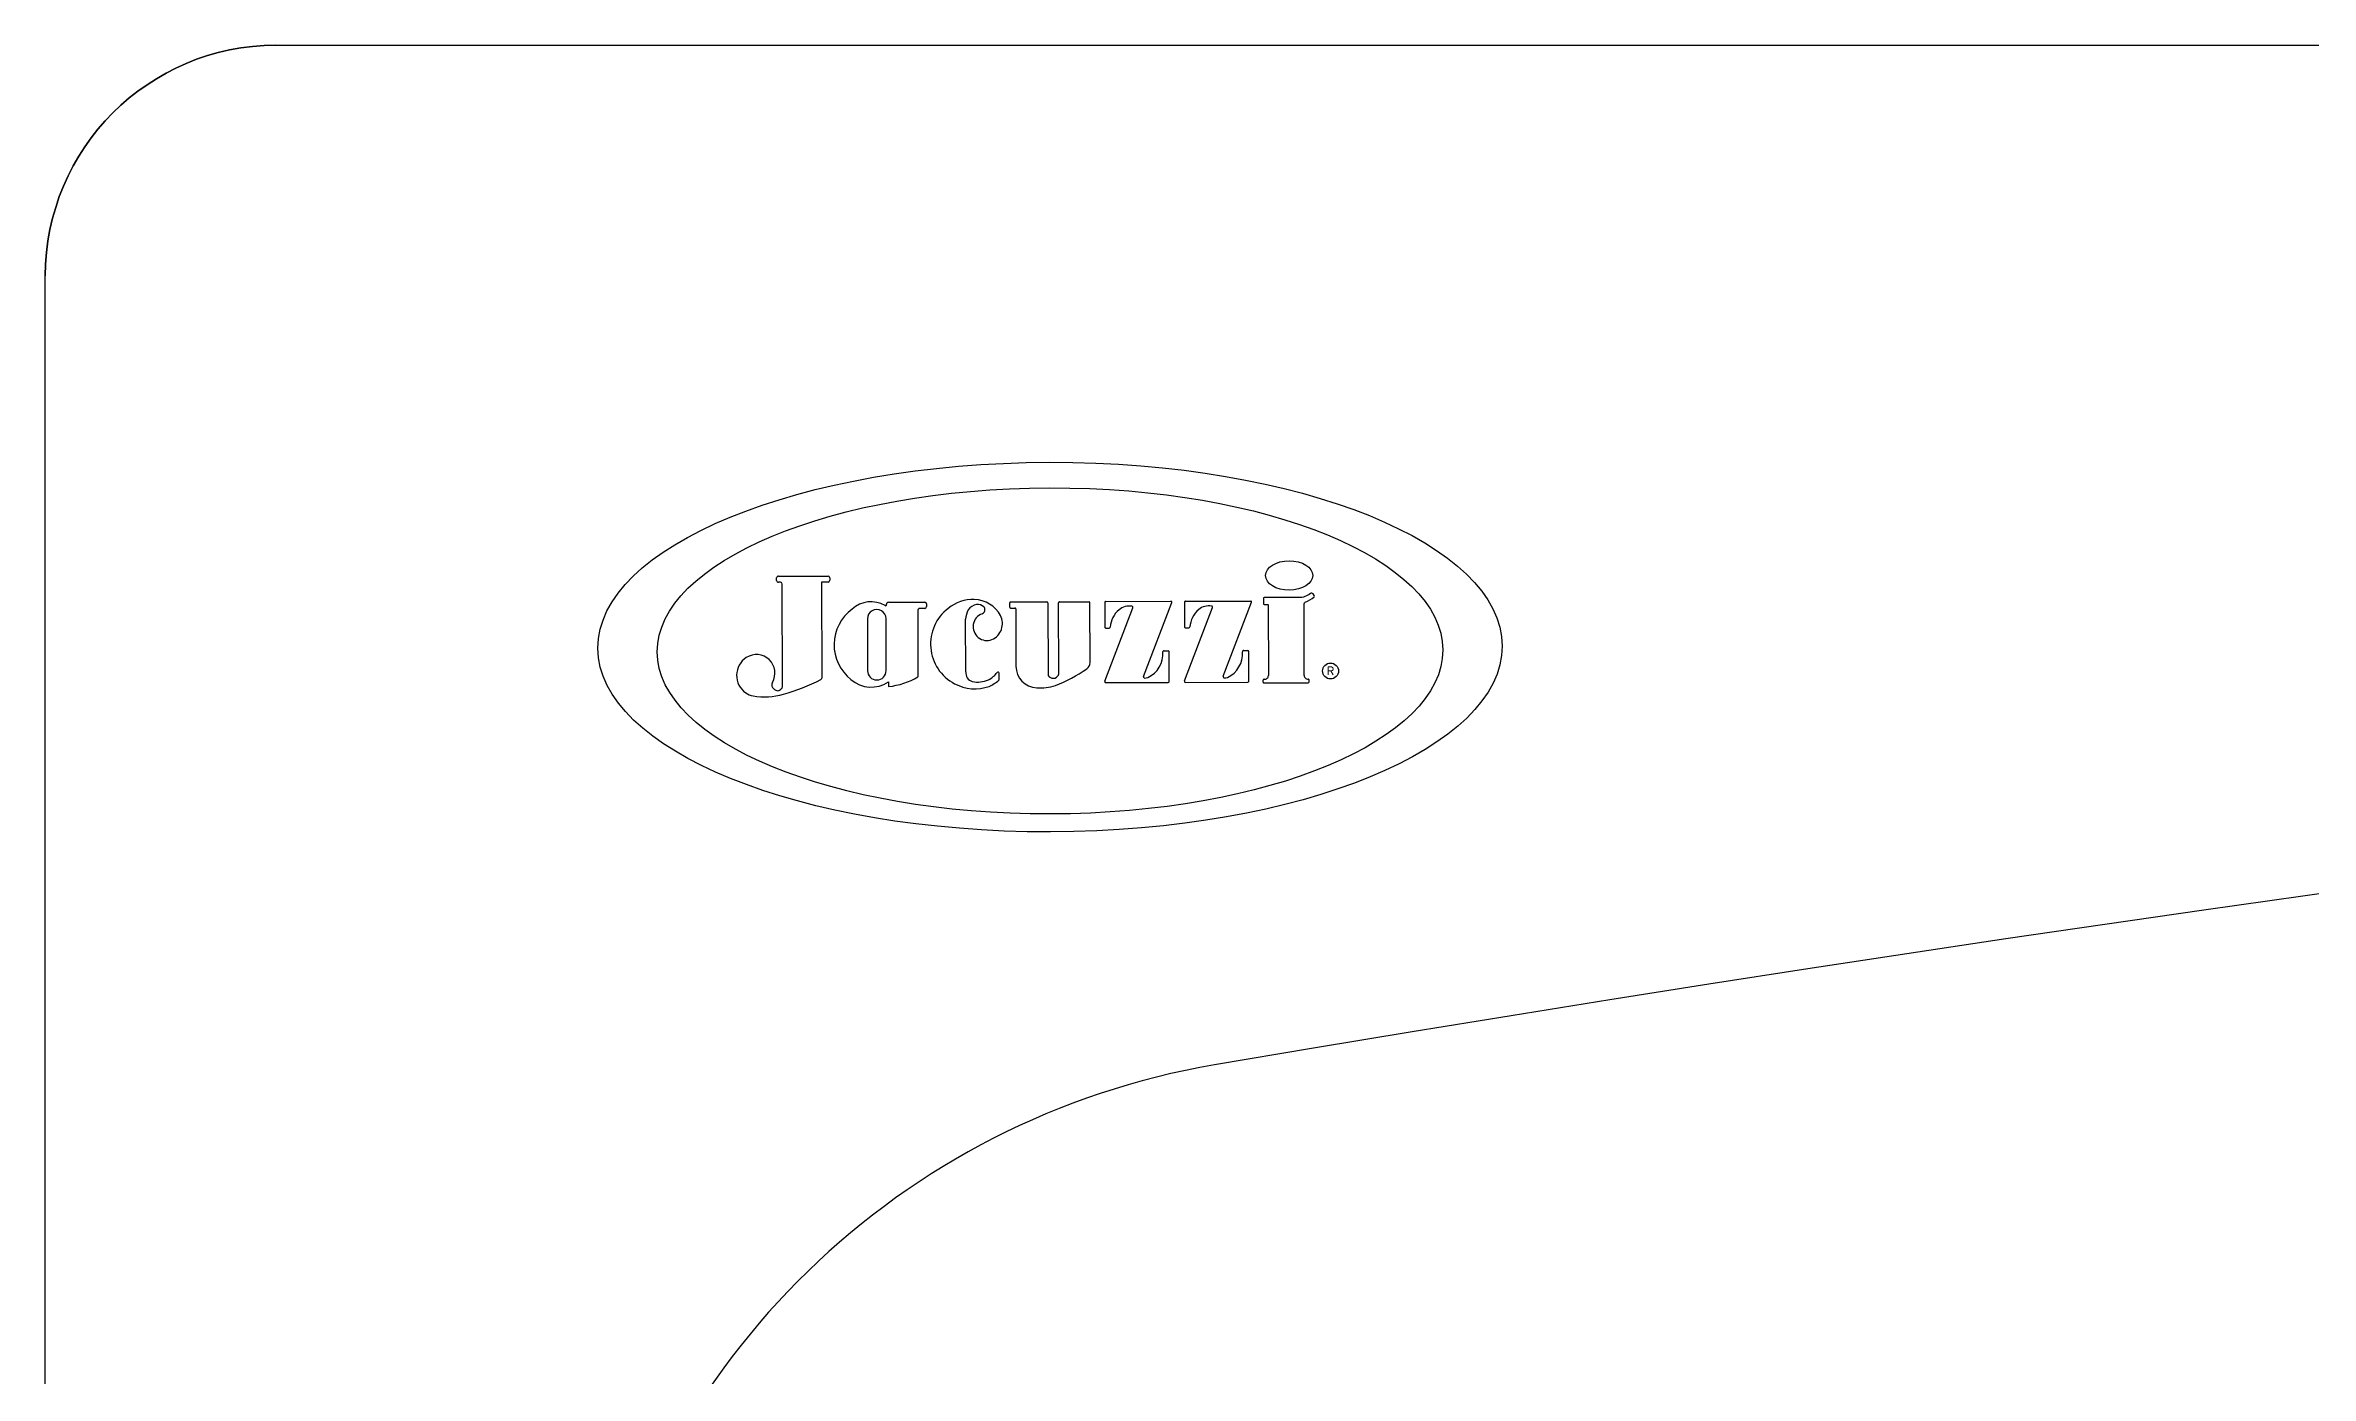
# Model space of a CAD drawing. Header units: millimetres. Extents: x -1270.29 to -1268.79, y 2207.47 to 2208.23.
# Drawn here: x -1270.29 to -1270.0645, y 2208.1008 to 2208.2332 of the extents above; entities that cross this region are included whole.
import ezdxf
from ezdxf.enums import TextEntityAlignment as Align

# ---------------------------------------------------------------- set-up
doc = ezdxf.new("R2010")
doc.units = ezdxf.units.MM
doc.header["$LTSCALE"] = 10
doc.layers.add('jacuzzi', color=1, linetype='Continuous')
doc.styles.add('ROMANS', font='romans', dxfattribs={"height": 4})

msp = doc.modelspace()

# ---------------------------------------------------------------- linework, layer by layer
at = {"layer": 'jacuzzi'}
for p, q in [((-1270.217234884989, 2208.179959080846), (-1270.217235455315, 2208.180196962865)), ((-1270.21705326628, 2208.180380027602), (-1270.212122441581, 2208.18039184933)), ((-1270.216858064765, 2208.179777356343), (-1270.217051820253, 2208.179776891811)), ((-1270.216650616073, 2208.169424656709), (-1270.216675000028, 2208.179595167307)), ((-1270.212120995554, 2208.179788713539), (-1270.212755844766, 2208.179787191478)), ((-1270.212755844766, 2208.179787191478), (-1270.212732951038, 2208.170238252381)), ((-1270.211939376844, 2208.180209660294), (-1270.211938806518, 2208.179971778276)), ((-1270.206298022103, 2208.17752551916), (-1270.206298197985, 2208.177598879157)), ((-1270.20611600895, 2208.177781943894), (-1270.20249496879, 2208.177790625393)), ((-1270.202311904053, 2208.177608436358), (-1270.202311275869, 2208.177346421748)), ((-1270.19403681936, 2208.177298107665), (-1270.194037829865, 2208.177719587546)), ((-1270.193946735347, 2208.177811119914), (-1270.190330528467, 2208.177819789826)), ((-1270.189089757708, 2208.177822764593), (-1270.186137325409, 2208.177829843095)), ((-1270.184571649115, 2208.177774126248), (-1270.184565732405, 2208.175306275731)), ((-1270.184480554597, 2208.177865658617), (-1270.177983715288, 2208.177881234889)), ((-1270.180715663576, 2208.170391867156), (-1270.177898209498, 2208.177757297169)), ((-1270.176641034358, 2208.177793140019), (-1270.176635117648, 2208.175325289502)), ((-1270.17654993984, 2208.177884672387), (-1270.170053100532, 2208.17790024866)), ((-1270.172785048819, 2208.170410880927), (-1270.169967594741, 2208.17777631094)), ((-1270.203183833725, 2208.176979073905), (-1270.203167962907, 2208.170359379928)), ((-1270.202493464905, 2208.177163357011), (-1270.203001644689, 2208.177162138642)), ((-1270.1984087323, 2208.17086330554), (-1270.198421243258, 2208.176081606691)), ((-1270.193945286992, 2208.177207013148), (-1270.193524600371, 2208.17720802175)), ((-1270.193433068002, 2208.177116927233), (-1270.193419368816, 2208.171403017714)), ((-1270.18457776277, 2208.169938983497), (-1270.181790883553, 2208.177224484257)), ((-1270.184474200037, 2208.175215181213), (-1270.184137658825, 2208.175215988076)), ((-1270.176647148013, 2208.169957997268), (-1270.173860268796, 2208.177243498028)), ((-1270.17654358528, 2208.175234194984), (-1270.176207044067, 2208.175235001847)), ((-1270.178680109034, 2208.172952969106), (-1270.17826570032, 2208.172953962657)), ((-1270.178166909096, 2208.169835210539), (-1270.178174167952, 2208.172862868139)), ((-1270.170749494277, 2208.172971982876), (-1270.170335085563, 2208.172972976428)), ((-1270.170236294339, 2208.16985422431), (-1270.170243553194, 2208.17288188191)), ((-1270.195081574937, 2208.170099083041), (-1270.195083083883, 2208.170728462249)), ((-1270.206100512322, 2208.169861780645), (-1270.206099377805, 2208.169388575111)), ((-1270.184471246501, 2208.169784591808), (-1270.178258137418, 2208.169799487832)), ((-1270.176540631744, 2208.169803605579), (-1270.170327522661, 2208.169818501603)), ((-1270.168806764739, 2208.169839048346), (-1270.168807229394, 2208.170032855172)), ((-1270.168715232371, 2208.169747953829), (-1270.164327707932, 2208.169758472986)), ((-1270.164236613414, 2208.169850005354), (-1270.164237049294, 2208.17003181016))]:
    msp.add_line(p, q, dxfattribs=at)
at = {"layer": 'jacuzzi', "color": 3}
msp.add_lwpolyline([(-1270.267066865363, 2208.233228223883, 0.414213562373095), (-1270.290026049037, 2208.21026904021, -0.414213562373095), (-1270.267066865363, 2208.233228223884), (-1268.812985232712, 2208.233228223884, -0.414213562373095), (-1268.790026049038, 2208.21026904021), (-1268.790026049038, 2207.496187407557, -0.414213562373095), (-1268.812985232712, 2207.473228223884), (-1270.267066865363, 2207.473228223884, -0.414213562373095), (-1270.290026049037, 2207.496187407557), (-1270.290026049037, 2208.21026904021)], format="xyb", dxfattribs=at)
at = {"layer": 'jacuzzi'}
for points in [[(-1270.190238996099, 2208.177728695308), (-1270.190221865482, 2208.170583541333, 0.1354836439385169), (-1270.190195780824, 2208.170489919085, 0.5973092542928814), (-1270.189181722058, 2208.170537750393, 0.1127702397822963), (-1270.189163795974, 2208.170617095893), (-1270.189180852225, 2208.177731232224)], [(-1270.189485282092, 2208.169498990398, 0.06297410020895881), (-1270.186371579264, 2208.171155208955, 0.2578294972287946), (-1270.186031493392, 2208.171774386676), (-1270.186045793041, 2208.177738748577)], [(-1270.165211348262, 2208.178246716246), (-1270.168702164005, 2208.178238346961, 0.414213562373095), (-1270.168793258523, 2208.178146814593), (-1270.16879209805, 2208.177662783041, 0.4142135623730986), (-1270.168700565682, 2208.177571688524), (-1270.168397867942, 2208.177572414246, -0.4142135623730951), (-1270.168306335573, 2208.177481319728), (-1270.168289565174, 2208.170486411926)], [(-1270.16472346574, 2208.170486307284), (-1270.164740560344, 2208.177616440808, -0.3094083360235544), (-1270.164624473066, 2208.177786952912, 0.09070134790707648), (-1270.163743791944, 2208.178331565146, 0.3650174520151336), (-1270.163727832815, 2208.178448126777), (-1270.163832685796, 2208.178613925601, 0.4518071014289208), (-1270.164103362029, 2208.17865710026, -0.1780066821811962), (-1270.16527052778, 2208.178246574362)]]:
    msp.add_lwpolyline(points, format="xyb", dxfattribs=at)
msp.add_lwpolyline([(-1270.206336246335, 2208.170973201868), (-1270.206348631518, 2208.176139042898, 1.000000000000098), (-1270.208199689116, 2208.176134604959), (-1270.208187303933, 2208.170968763929, 0.999999999999902)], format="xyb", close=True, dxfattribs=at)
msp.add_circle((-1270.162106854213, 2208.170938328823), 0.0007946387699584183, dxfattribs=at)
for centre, radius, start, end in [((-1269.540026049038, 2204.406909076607), 3.778319147275777, 80.34596777706936, 99.65403222293064), ((-1270.217052828429, 2208.180197400715), 0.0001826274109083451, 90.13736724908172, 180.1373672490818), ((-1270.217052258103, 2208.179959518697), 0.0001826274109083386, 180.1373672490818, 270.1373672490818), ((-1270.216857626914, 2208.179594729456), 0.0001826274109083386, 0.1373672490817377, 90.13736724908172), ((-1270.21212200373, 2208.180209222443), 0.0001826274109083386, 0.1373672490817377, 90.13736724908172), ((-1270.212121433404, 2208.179971340425), 0.0001826274109083451, 270.1373672490818, 0.1373672490817377), ((-1270.207841314069, 2208.175031204483), 0.002795608679266994, 60.06042965313343, 132.4134599711781), ((-1270.206389335546, 2208.177525300235), 9.131370545415807e-05, 231.5926755857293, 0.1373672490817377), ((-1270.206115571099, 2208.177599317008), 0.0001826274109083386, 90.13736724908172, 180.1373672490818), ((-1270.202494530939, 2208.177607998507), 0.000182627410908338, 0.1373672490817377, 90.13736724908172), ((-1270.202493902755, 2208.177345983897), 0.000182627410908338, 270.1373672490818, 0.1373672490817377), ((-1270.197646431965, 2208.174080386447), 0.0039812564105501, 88.73698551566748, 129.0900797047073), ((-1270.197194332752, 2208.176395599326), 0.001155723798674428, 97.24935851595544, 147.3799929497171), ((-1270.197688901344, 2208.174901934187), 0.003161424617636979, 29.66456255229263, 87.63922728923652), ((-1270.197230137291, 2208.176573140216), 0.0009751722010845465, 50.9183495272796, 96.478779912647), ((-1270.196915311684, 2208.177038176915), 0.0004185667844176738, 289.1668931055175, 44.22462768502182), ((-1270.193946516422, 2208.177719806471), 9.131370545416898e-05, 90.13736724908172, 180.1373672490818), ((-1270.193945505917, 2208.177298326591), 9.131370545416898e-05, 180.1373672490818, 270.1373672490818), ((-1270.190330309542, 2208.177728476383), 9.131370545416898e-05, 0.1373672490817377, 90.13736724908172), ((-1270.189089538782, 2208.17773145115), 9.131370545416898e-05, 90.13736724908172, 180.1373672490818), ((-1270.186137106484, 2208.177738529652), 9.131370545416898e-05, 0.1373672490817377, 90.13736724908172), ((-1270.184480335672, 2208.177774345173), 9.131370545416898e-05, 90.13736724908172, 180.1373672490818), ((-1270.182142388132, 2208.175803450177), 0.001595859994564914, 80.47481422051906, 129.1421956467513), ((-1270.181897127102, 2208.177265124969), 0.0001137513042587356, 339.0669456638633, 80.47481422051906), ((-1270.177983496363, 2208.177789921446), 9.131370545416898e-05, 339.0669456638633, 90.13736724908172), ((-1270.176549720915, 2208.177793358944), 9.131370545416898e-05, 90.13736724908172, 180.1373672490818), ((-1270.174211773375, 2208.175822463948), 0.001595859994564914, 80.47481422051906, 129.1421956467513), ((-1270.173966512345, 2208.17728413874), 0.0001137513042587356, 339.0669456638633, 80.47481422051906), ((-1270.170052881606, 2208.177808935216), 9.131370545416898e-05, 339.0669456638633, 90.13736724908172), ((-1270.207108751162, 2208.173549316545), 0.00440770550204492, 126.4406721531579, 231.6230071655273), ((-1270.203001206839, 2208.176979511756), 0.000182627410908338, 90.13736724908172, 180.1373672490818), ((-1270.197457071703, 2208.173622570722), 0.004458244548360048, 127.2687107636999, 242.4044845304815), ((-1270.19645482808, 2208.176052424792), 0.001966631697416564, 150.5746549584958, 179.149784355318), ((-1270.196296219176, 2208.175349075352), 0.001380493054679566, 110.4206802017945, 290.8716656113789), ((-1270.196545425986, 2208.175682915816), 0.001784852464624491, 294.5309438552501, 26.04454628132493), ((-1270.193524381446, 2208.177116708307), 9.131370545416898e-05, 0.1373672490817377, 90.13736724908172), ((-1270.184474418962, 2208.175306494657), 9.131370545416898e-05, 180.1373672490818, 270.1373672490818), ((-1270.18413787775, 2208.175307301519), 9.131370545416898e-05, 270.1373672490818, 355.1961932388021), ((-1270.181491010528, 2208.175084860768), 0.002564883948915787, 130.2946976974009, 175.1961932388021), ((-1270.176543804205, 2208.175325508427), 9.131370545416898e-05, 180.1373672490818, 270.1373672490818), ((-1270.176207262993, 2208.17532631529), 9.131370545416898e-05, 270.1373672490818, 355.1961932388021), ((-1270.173560395771, 2208.175103874538), 0.002564883948915787, 130.2946976974009, 175.1961932388021), ((-1270.181405684077, 2208.17265269155), 0.002618470903511282, 294.9649018202377, 3.91458089298086), ((-1270.178679836314, 2208.172839218128), 0.0001137513042587356, 90.13736724908172, 183.9145808929809), ((-1270.178265481394, 2208.172862649214), 9.131370545416898e-05, 0.1373672490817377, 90.13736724908172), ((-1270.173475069321, 2208.17267170532), 0.002618470903511282, 294.9649018202377, 3.91458089298086), ((-1270.170749221557, 2208.172858231899), 0.0001137513042587356, 90.13736724908172, 183.9145808929809), ((-1270.170334866638, 2208.172881662985), 9.131370545416898e-05, 0.1373672490817377, 90.13736724908172), ((-1270.21910202805, 2208.170499258014), 0.002112495888049507, 123.1176730757277, 234.946219586348), ((-1270.219242591525, 2208.170729881134), 0.001842557712669144, 329.5255564004117, 123.3749714700173), ((-1270.197486672507, 2208.170769511626), 0.0009268179758303638, 174.191728026145, 252.6762477673277), ((-1270.19708780246, 2208.172052467695), 0.002194813427176466, 295.4077242460791, 324.9957632592692), ((-1270.195196834861, 2208.17072818953), 0.0001137513042587356, 0.1373672490817377, 144.9957632592692), ((-1270.191276829044, 2208.171408154486), 0.002142545930305652, 180.1373672490818, 268.0606106952201), ((-1270.219270009637, 2208.170259834073), 0.00182002086813977, 234.946219586348, 260.3127703546718), ((-1270.218412546057, 2208.175282943533), 0.006915790919504273, 260.3127703546718, 285.5556992893258), ((-1270.217262424372, 2208.16956466293), 0.0004550052170349425, 149.5255564004117, 195.9125309532808), ((-1270.217061672341, 2208.169621896122), 0.0006637563034952301, 195.9125309532808, 246.2656193471813), ((-1270.217145694059, 2208.169430800944), 0.0004550052170349425, 246.2656193471813, 297.3402967323749), ((-1270.217214773829, 2208.169564409902), 0.0006054158830371929, 297.3402967323749, 316.6662976034825), ((-1270.217210883268, 2208.169510573247), 0.0005668165324594493, 320.3573091215649, 351.2816535832002), ((-1270.222069439839, 2208.188231283733), 0.02037058632602722, 285.6977984352412, 296.9818145778211), ((-1270.212915577924, 2208.17023781453), 0.0001826274109083774, 298.9605210496384, 0.1373672490817377), ((-1270.207823835771, 2208.172381658303), 0.003052806432643277, 228.5372312335999, 304.3679009136015), ((-1270.206937047813, 2208.176829191253), 0.007487620421843606, 276.4233544375561, 300.2235757425671), ((-1270.197505653344, 2208.173435544616), 0.00427021264117004, 241.8197310790644, 289.4806312921484), ((-1270.19724243442, 2208.172491617779), 0.002658280663395478, 258.7145627423362, 294.3570343947881), ((-1270.198066410151, 2208.173639150314), 0.004671944362366031, 295.1404471571989, 309.0463141310382), ((-1270.195195325914, 2208.170098810321), 0.0001137513042587372, 309.2685304714705, 0.1373672490817377), ((-1270.190924606895, 2208.173456190088), 0.004210829522563667, 264.2109424399289, 289.9874939382046), ((-1270.184471519221, 2208.169898342785), 0.0001137513042587356, 159.0669456638633, 270.1373672490818), ((-1270.180609420027, 2208.170351226444), 0.0001137513042587356, 159.0669456638633, 274.2116875256899), ((-1270.180779763919, 2208.172664408675), 0.002433197158560757, 274.2116875256899, 281.359172301687), ((-1270.178258356343, 2208.169890801275), 9.131370545416898e-05, 270.1373672490818, 0.1373672490817377), ((-1270.176540904464, 2208.169917356556), 0.0001137513042587356, 159.0669456638633, 270.1373672490818), ((-1270.17267880527, 2208.170370240215), 0.0001137513042587356, 159.0669456638633, 274.2116875256899), ((-1270.172849149163, 2208.172683422446), 0.002433197158560757, 274.2116875256899, 281.359172301687), ((-1270.170327741587, 2208.169909815046), 9.131370545416898e-05, 270.1373672490818, 0.1373672490817377), ((-1270.168715915951, 2208.170033074098), 9.131370545416898e-05, 82.30973435021083, 180.1373672490818), ((-1270.168715451296, 2208.169839267272), 9.131370545416898e-05, 180.1373672490818, 270.1373672490818), ((-1270.168654818946, 2208.170485536225), 0.0003652548218166759, 262.3097343502109, 0.1373672490817377), ((-1270.164358211968, 2208.170487182986), 0.0003652548218166759, 180.1373672490818, 273.748518503764), ((-1270.164328362737, 2208.170031591234), 9.131370545416898e-05, 0.1373672490817377, 93.74851850376399), ((-1270.164327926858, 2208.169849786429), 9.131370545416898e-05, 270.1373672490818, 0.1373672490817377), ((-1270.160810457049, 2208.056274100397), 0.07653061224482834, 99.65403222293064, 168.6310975696423)]:
    msp.add_arc(centre, radius, start, end, dxfattribs=at)
for centre, major_axis, ratio, start_param, end_param in [((-1270.19002498223, 2208.173317498), (0.04500104523208567, 0.0001078906972925108), 0.4087758626247341, 3.141592653629248, 9.424777960808834), ((-1270.190024070041, 2208.172937025321), (0.03909469339327868, 9.373012931189997e-05), 0.4152232478358872, 3.141592653530887, 9.424777960710474), ((-1270.16622243007, 2208.180445991878), (0.002350132953551832, 5.634479827137569e-06), 0.6218033983955257, 3.141592653536016, 9.424777960715602)]:
    msp.add_ellipse(centre, major_axis=major_axis, ratio=ratio, start_param=start_param, end_param=end_param, dxfattribs=at)

# ---------------------------------------------------------------- texts
at = {"layer": 'jacuzzi', "style": 'ROMANS'}
msp.add_text('R', height=0.0007962591300385223, rotation=0.1373672490817377, dxfattribs=at).set_placement((-1270.162106854213, 2208.170938328823), align=Align.MIDDLE_CENTER)

doc.saveas('drawing.dxf')
